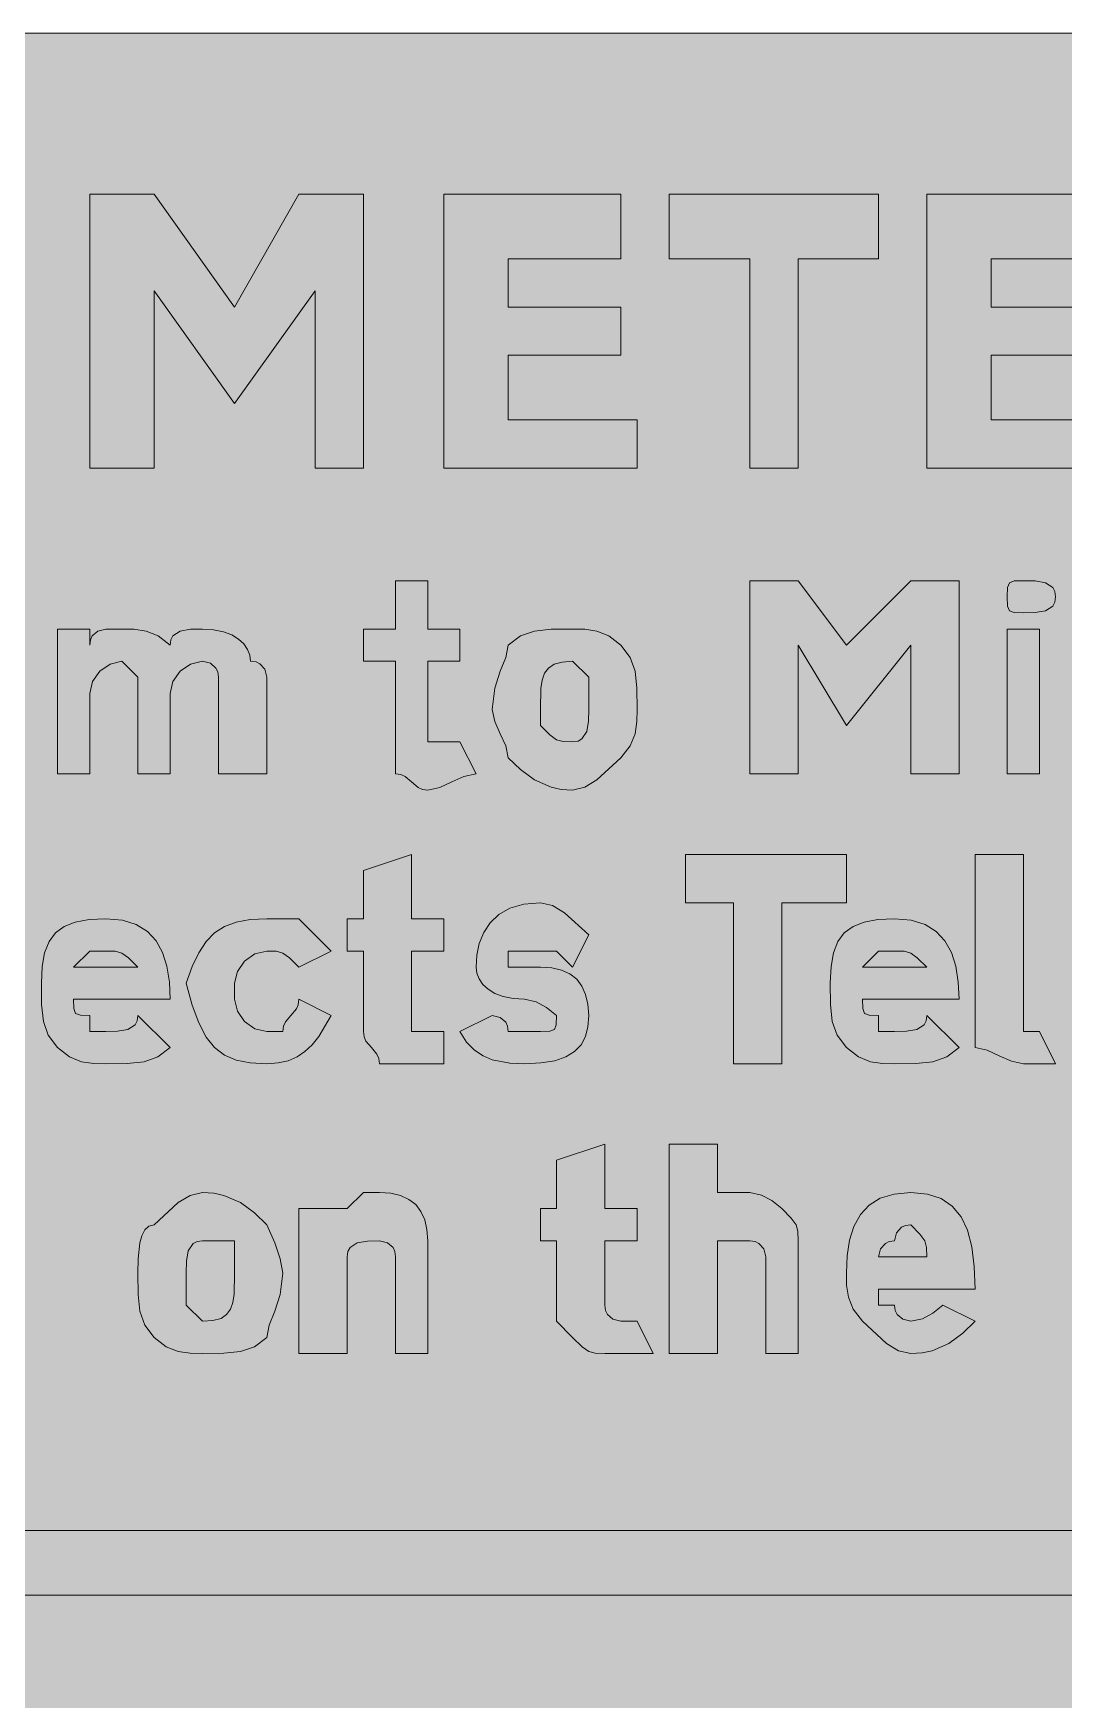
# Model space of a CAD drawing. Header units: metres. Extents: x 9 to 558, y 12 to 260.
# Drawn here: x 282.2 to 359, y 136 to 260.2 of the extents above; entities that cross this region are included whole.
import ezdxf

# ---------------------------------------------------------------- set-up
doc = ezdxf.new("R2010")
doc.units = ezdxf.units.M
doc.layers.add('FILL_BLACK_000000', color=7, linetype='Continuous', true_color=0x000000)
doc.layers.add('FILL_YELLOW_FFFF00', color=7, linetype='Continuous', true_color=0xffff00)

msp = doc.modelspace()

# ---------------------------------------------------------------- hatches: boundary and pattern name
at = {"layer": 'FILL_BLACK_000000', "true_color": 0x000000}
h = msp.add_hatch(color=7, dxfattribs=at)
h.dxf.hatch_style = 1
h.paths.add_polyline_path([(291.21, 240.96), (291.21, 227.76), (286.41, 227.76), (286.41, 248.16), (291.21, 248.16), (297.21, 239.76), (302.01, 248.16), (306.81, 248.16), (306.81, 227.76), (303.21, 227.76), (303.21, 240.96), (297.21, 232.56), (291.21, 240.96)])
h = msp.add_hatch(color=7, dxfattribs=at)
h.dxf.hatch_style = 1
h.paths.add_polyline_path([(317.61, 231.36), (327.21, 231.36), (327.21, 227.76), (312.81, 227.76), (312.81, 248.16), (326.01, 248.16), (326.01, 243.36), (317.61, 243.36), (317.61, 239.76), (326.01, 239.76), (326.01, 236.16), (317.61, 236.16), (317.61, 231.36)])
h = msp.add_hatch(color=7, dxfattribs=at)
h.dxf.hatch_style = 1
h.paths.add_polyline_path([(339.21, 227.76), (335.61, 227.76), (335.61, 243.36), (329.61, 243.36), (329.61, 248.16), (345.21, 248.16), (345.21, 243.36), (339.21, 243.36), (339.21, 227.76)])
h = msp.add_hatch(color=7, dxfattribs=at)
h.dxf.hatch_style = 1
h.paths.add_polyline_path([(353.61, 231.36), (363.21, 231.36), (363.21, 227.76), (348.81, 227.76), (348.81, 248.16), (362.01, 248.16), (362.01, 243.36), (353.61, 243.36), (353.61, 239.76), (362.01, 239.76), (362.01, 236.16), (353.61, 236.16), (353.61, 231.36)])
h = msp.add_hatch(color=7, dxfattribs=at)
h.dxf.hatch_style = 1
h.paths.add_polyline_path([(314.01, 215.76), (314.01, 213.36), (311.61, 213.36), (311.61, 208.56), (311.61, 207.36), (312.81, 207.36), (314.01, 207.36), (315.21, 204.96), (314.31, 204.77), (313.41, 204.36), (312.51, 203.95), (311.61, 203.76), (311.21, 203.81), (310.9, 203.95), (310.41, 204.36), (309.92, 204.77), (309.61, 204.91), (309.21, 204.96), (309.21, 207.36), (309.21, 213.36), (306.81, 213.36), (306.81, 215.76), (309.21, 215.76), (309.21, 219.36), (311.61, 219.36), (311.61, 215.76), (314.01, 215.76)])
h = msp.add_hatch(color=7, dxfattribs=at)
h.dxf.hatch_style = 1
h.paths.add_polyline_path([(339.21, 214.56), (339.21, 204.96), (335.61, 204.96), (335.61, 219.36), (339.21, 219.36), (342.81, 214.56), (347.61, 219.36), (351.21, 219.36), (351.21, 204.96), (347.61, 204.96), (347.61, 214.56), (342.81, 208.56), (339.21, 214.56)])
h = msp.add_hatch(color=7, dxfattribs=at)
h.dxf.hatch_style = 1
h.paths.add_polyline_path([(358.36, 217.76), (358.2, 217.47), (357.66, 217.11), (356.89, 216.98), (356.01, 216.96), (355.32, 216.98), (354.96, 217.11), (354.83, 217.47), (354.81, 218.16), (354.83, 218.85), (354.96, 219.21), (355.32, 219.34), (356.01, 219.36), (356.89, 219.34), (357.66, 219.21), (358.2, 218.85), (358.36, 218.56), (358.41, 218.16), (358.36, 217.76)])
h = msp.add_hatch(color=7, dxfattribs=at)
h.dxf.hatch_style = 1
h.paths.add_polyline_path([(293.93, 213.15), (293.16, 212.61), (292.62, 211.84), (292.41, 210.96), (292.41, 204.96), (290.01, 204.96), (290.01, 212.16), (288.81, 213.36), (287.93, 213.15), (287.16, 212.61), (286.62, 211.84), (286.41, 210.96), (286.41, 204.96), (284.01, 204.96), (284.01, 215.76), (286.41, 215.76), (286.41, 214.56), (286.46, 214.96), (286.6, 215.25), (287.01, 215.61), (287.61, 215.76), (288.81, 215.76), (289.71, 215.74), (290.61, 215.61), (291.51, 215.25), (292.41, 214.56), (292.46, 214.96), (292.62, 215.25), (293.16, 215.61), (293.93, 215.74), (294.81, 215.76), (295.65, 215.71), (296.38, 215.55), (297, 215.32), (297.51, 215.01), (297.9, 214.65), (298.18, 214.24), (298.35, 213.81), (298.41, 213.36), (298.81, 213.31), (299.1, 213.17), (299.46, 212.76), (299.61, 212.16), (299.61, 204.96), (296.01, 204.96), (296.01, 212.16), (295.96, 212.56), (295.82, 212.85), (295.41, 213.21), (294.81, 213.36), (293.93, 213.15)])
h = msp.add_hatch(color=7, dxfattribs=at)
h.dxf.hatch_style = 1
h.paths.add_polyline_path([(327.06, 207.96), (326.7, 207.06), (326.01, 206.16), (324.21, 204.51), (323.31, 203.97), (322.41, 203.76), (321.56, 203.81), (320.82, 203.97), (319.56, 204.51), (318.53, 205.28), (317.61, 206.16), (317.42, 207.06), (317.01, 207.96), (316.6, 208.86), (316.41, 209.76), (316.6, 211.35), (317.01, 212.61), (317.42, 213.64), (317.61, 214.56), (318.53, 215.25), (319.56, 215.61), (320.82, 215.74), (322.41, 215.76), (323.31, 215.74), (324.21, 215.61), (325.11, 215.25), (326.01, 214.56), (326.7, 213.64), (327.06, 212.61), (327.19, 211.35), (327.21, 209.76), (327.19, 208.86), (327.06, 207.96)])
h.paths.add_polyline_path([(322.41, 213.36), (321.62, 213.3), (321.02, 213.13), (320.6, 212.85), (320.31, 212.46), (320.14, 211.95), (320.05, 211.33), (320.01, 209.76), (320.01, 208.56), (320.72, 207.87), (321.21, 207.51), (321.7, 207.38), (322.41, 207.36), (322.81, 207.41), (323.1, 207.57), (323.46, 208.11), (323.59, 208.88), (323.61, 209.76), (323.61, 212.16), (322.41, 213.36)], flags=16)
h = msp.add_hatch(color=7, dxfattribs=at)
h.dxf.hatch_style = 1
h.paths.add_polyline_path([(354.81, 204.96), (354.81, 215.76), (357.21, 215.76), (357.21, 204.96), (354.81, 204.96)])
h = msp.add_hatch(color=7, dxfattribs=at)
h.dxf.hatch_style = 1
h.paths.add_polyline_path([(312.81, 194.16), (312.81, 191.76), (310.41, 191.76), (310.41, 186.96), (310.41, 185.76), (311.61, 185.76), (312.81, 185.76), (312.81, 183.36), (310.41, 183.36), (308.01, 183.36), (307.96, 183.76), (307.82, 184.07), (307.41, 184.56), (307, 185.05), (306.86, 185.36), (306.81, 185.76), (306.81, 191.76), (305.61, 191.76), (305.61, 194.16), (306.81, 194.16), (306.81, 197.76), (310.41, 198.96), (310.41, 194.16), (312.81, 194.16)])
h = msp.add_hatch(color=7, dxfattribs=at)
h.dxf.hatch_style = 1
h.paths.add_polyline_path([(338.01, 183.36), (334.41, 183.36), (334.41, 195.36), (330.81, 195.36), (330.81, 198.96), (342.81, 198.96), (342.81, 195.36), (338.01, 195.36), (338.01, 183.36)])
h = msp.add_hatch(color=7, dxfattribs=at)
h.dxf.hatch_style = 1
h.paths.add_polyline_path([(356.01, 186.96), (356.01, 185.76), (357.21, 185.76), (358.41, 183.36), (357.21, 183.36), (356.01, 183.36), (355.11, 183.55), (354.21, 183.96), (353.31, 184.37), (352.41, 184.56), (352.41, 185.76), (352.41, 198.96), (356.01, 198.96), (356.01, 186.96)])
h = msp.add_hatch(color=7, dxfattribs=at)
h.dxf.hatch_style = 1
h.paths.add_polyline_path([(323.55, 186.12), (323.37, 185.38), (323.04, 184.77), (322.56, 184.26), (321.91, 183.87), (321.08, 183.58), (320.05, 183.42), (318.81, 183.36), (317.72, 183.4), (316.41, 183.66), (315.74, 183.95), (315.1, 184.37), (314.51, 184.97), (314.01, 185.76), (316.41, 186.96), (317.01, 186.81), (317.42, 186.45), (317.56, 186.16), (317.61, 185.76), (320.01, 185.76), (320.7, 185.78), (321.06, 185.91), (321.19, 186.27), (321.21, 186.96), (320.46, 187.56), (319.69, 187.97), (318.81, 188.16), (317.97, 188.21), (317.23, 188.37), (316.62, 188.6), (316.11, 188.91), (315.72, 189.27), (315.43, 189.68), (315.27, 190.11), (315.21, 190.56), (315.27, 191.46), (315.45, 192.32), (315.78, 193.13), (316.26, 193.86), (316.91, 194.47), (317.74, 194.95), (318.77, 195.25), (320.01, 195.36), (320.91, 195.15), (321.81, 194.61), (323.61, 192.96), (322.41, 190.56), (321.21, 191.76), (320.01, 191.76), (317.61, 191.76), (317.61, 190.56), (318.81, 190.56), (320.01, 190.56), (320.85, 190.5), (321.58, 190.33), (322.2, 190.05), (322.71, 189.66), (323.1, 189.15), (323.38, 188.53), (323.55, 187.8), (323.61, 186.96), (323.55, 186.12)])
h = msp.add_hatch(color=7, dxfattribs=at)
h.dxf.hatch_style = 1
h.paths.add_polyline_path([(285.23, 187.47), (285.36, 187.11), (285.72, 186.98), (286.41, 186.96), (286.41, 185.76), (287.61, 185.76), (288.49, 185.78), (289.26, 185.91), (289.8, 186.27), (289.96, 186.56), (290.01, 186.96), (292.41, 184.56), (291.49, 183.87), (290.46, 183.51), (289.2, 183.38), (287.61, 183.36), (286.71, 183.38), (285.81, 183.51), (284.91, 183.87), (284.01, 184.56), (283.32, 185.48), (282.96, 186.51), (282.83, 187.77), (282.81, 189.36), (282.87, 190.6), (283.05, 191.63), (283.38, 192.46), (283.86, 193.11), (284.51, 193.59), (285.34, 193.92), (286.37, 194.1), (287.61, 194.16), (288.85, 194.05), (289.88, 193.73), (290.71, 193.21), (291.36, 192.51), (291.84, 191.64), (292.17, 190.62), (292.35, 189.45), (292.41, 188.16), (285.21, 188.16), (285.23, 187.47)])
h.paths.add_polyline_path([(289.3, 191.25), (288.81, 191.61), (288.32, 191.74), (287.61, 191.76), (286.41, 191.76), (285.21, 190.56), (290.01, 190.56), (289.3, 191.25)], flags=16)
h = msp.add_hatch(color=7, dxfattribs=at)
h.dxf.hatch_style = 1
h.paths.add_polyline_path([(302.01, 194.16), (304.41, 191.76), (302.01, 190.56), (301.3, 191.25), (300.81, 191.61), (300.32, 191.74), (299.61, 191.76), (298.73, 191.55), (297.96, 191.01), (297.42, 190.24), (297.21, 189.36), (297.21, 188.16), (297.42, 187.28), (297.96, 186.51), (298.73, 185.97), (299.61, 185.76), (300.81, 185.76), (300.86, 186.16), (301, 186.47), (301.41, 186.96), (301.82, 187.45), (301.96, 187.76), (302.01, 188.16), (304.41, 186.96), (303.49, 185.38), (303, 184.77), (302.46, 184.26), (301.87, 183.87), (301.2, 183.58), (300.46, 183.42), (299.61, 183.36), (298.37, 183.42), (297.32, 183.62), (296.45, 183.99), (295.71, 184.56), (295.09, 185.35), (294.55, 186.4), (294.06, 187.72), (293.61, 189.36), (294.06, 190.6), (294.55, 191.63), (295.09, 192.46), (295.71, 193.11), (296.45, 193.59), (297.32, 193.92), (298.37, 194.1), (299.61, 194.16), (302.01, 194.16)])
h = msp.add_hatch(color=7, dxfattribs=at)
h.dxf.hatch_style = 1
h.paths.add_polyline_path([(344.03, 187.47), (344.16, 187.11), (344.52, 186.98), (345.21, 186.96), (345.21, 185.76), (346.41, 185.76), (347.29, 185.78), (348.06, 185.91), (348.6, 186.27), (348.76, 186.56), (348.81, 186.96), (351.21, 184.56), (350.29, 183.87), (349.26, 183.51), (348, 183.38), (346.41, 183.36), (345.51, 183.38), (344.61, 183.51), (343.71, 183.87), (342.81, 184.56), (342.12, 185.48), (341.76, 186.51), (341.63, 187.77), (341.61, 189.36), (341.67, 190.6), (341.85, 191.63), (342.18, 192.46), (342.66, 193.11), (343.31, 193.59), (344.14, 193.92), (345.17, 194.1), (346.41, 194.16), (347.65, 194.05), (348.68, 193.73), (349.51, 193.21), (350.16, 192.51), (350.64, 191.64), (350.97, 190.62), (351.15, 189.45), (351.21, 188.16), (344.01, 188.16), (344.03, 187.47)])
h.paths.add_polyline_path([(348.1, 191.25), (347.61, 191.61), (347.12, 191.74), (346.41, 191.76), (345.21, 191.76), (344.01, 190.56), (348.81, 190.56), (348.1, 191.25)], flags=16)
h = msp.add_hatch(color=7, dxfattribs=at)
h.dxf.hatch_style = 1
h.paths.add_polyline_path([(327.21, 172.56), (327.21, 170.16), (324.81, 170.16), (324.81, 165.36), (324.86, 164.96), (325, 164.67), (325.41, 164.31), (326.01, 164.16), (327.21, 164.16), (328.41, 161.76), (324.81, 161.76), (324.1, 161.78), (323.61, 161.91), (323.12, 162.27), (322.41, 162.96), (321.21, 164.16), (321.21, 170.16), (320.01, 170.16), (320.01, 172.56), (321.21, 172.56), (321.21, 176.16), (324.81, 177.36), (324.81, 172.56), (327.21, 172.56)])
h = msp.add_hatch(color=7, dxfattribs=at)
h.dxf.hatch_style = 1
h.paths.add_polyline_path([(337.26, 173.16), (338.01, 172.56), (338.7, 171.85), (339.06, 171.36), (339.19, 170.87), (339.21, 170.16), (339.21, 161.76), (336.81, 161.76), (336.81, 168.96), (336.66, 169.56), (336.3, 169.97), (336.01, 170.11), (335.61, 170.16), (334.41, 170.16), (333.21, 170.16), (333.21, 168.96), (333.21, 161.76), (329.61, 161.76), (329.61, 177.36), (333.21, 177.36), (333.21, 173.76), (335.61, 173.76), (336.49, 173.57), (337.26, 173.16)])
h = msp.add_hatch(color=7, dxfattribs=at)
h.dxf.hatch_style = 1
h.paths.add_polyline_path([(300.21, 164.91), (299.8, 163.88), (299.61, 162.96), (298.69, 162.27), (297.66, 161.91), (296.4, 161.78), (294.81, 161.76), (293.91, 161.78), (293.01, 161.91), (292.11, 162.27), (291.21, 162.96), (290.52, 163.88), (290.16, 164.91), (290.03, 166.17), (290.01, 167.76), (290.03, 168.83), (290.16, 170.01), (290.3, 170.54), (290.52, 170.97), (290.81, 171.25), (291.21, 171.36), (293.01, 173.01), (293.91, 173.55), (294.81, 173.76), (295.66, 173.71), (296.4, 173.55), (297.66, 173.01), (298.69, 172.24), (299.61, 171.36), (300.21, 170.01), (300.62, 168.83), (300.81, 167.76), (300.62, 166.17), (300.21, 164.91)])
h.paths.add_polyline_path([(294.81, 170.16), (294.41, 170.11), (294.12, 169.95), (293.76, 169.41), (293.63, 168.64), (293.61, 167.76), (293.61, 165.36), (294.81, 164.16), (295.6, 164.22), (296.2, 164.38), (296.62, 164.67), (296.91, 165.06), (297.08, 165.57), (297.17, 166.18), (297.21, 167.76), (297.21, 170.16), (294.81, 170.16)], flags=16)
h = msp.add_hatch(color=7, dxfattribs=at)
h.dxf.hatch_style = 1
h.paths.add_polyline_path([(309.21, 161.76), (309.21, 168.96), (309.16, 169.36), (309.02, 169.65), (308.61, 170.01), (308.01, 170.16), (307.13, 170.14), (306.36, 170.01), (305.82, 169.65), (305.66, 169.36), (305.61, 168.96), (305.61, 161.76), (302.01, 161.76), (302.01, 172.56), (305.61, 172.56), (306.81, 173.76), (308.01, 173.76), (308.85, 173.7), (309.58, 173.53), (310.2, 173.25), (310.71, 172.86), (311.1, 172.35), (311.38, 171.73), (311.55, 171), (311.61, 170.16), (311.61, 161.76), (309.21, 161.76)])
h = msp.add_hatch(color=7, dxfattribs=at)
h.dxf.hatch_style = 1
h.paths.add_polyline_path([(345.21, 165.36), (346.41, 165.36), (346.46, 164.96), (346.6, 164.67), (347.01, 164.31), (347.61, 164.16), (348.49, 164.35), (349.26, 164.76), (350.01, 165.36), (352.41, 164.16), (351.49, 163.28), (350.46, 162.51), (349.2, 161.97), (348.46, 161.81), (347.61, 161.76), (346.71, 161.97), (345.81, 162.51), (344.01, 164.16), (343.32, 165.06), (342.96, 165.96), (342.83, 166.86), (342.81, 167.76), (342.87, 169.05), (343.05, 170.22), (343.38, 171.24), (343.86, 172.11), (344.51, 172.81), (345.34, 173.33), (346.37, 173.65), (347.61, 173.76), (348.85, 173.65), (349.88, 173.31), (350.71, 172.75), (351.36, 171.96), (351.84, 170.95), (352.17, 169.71), (352.35, 168.25), (352.41, 166.56), (345.21, 166.56), (345.21, 165.36)])
h.paths.add_polyline_path([(348.81, 168.96), (348.79, 169.67), (348.66, 170.16), (348.3, 170.65), (347.61, 171.36), (347.21, 171.31), (346.92, 171.17), (346.56, 170.76), (346.41, 170.16), (346.01, 170.11), (345.72, 169.97), (345.36, 169.56), (345.21, 168.96), (348.81, 168.96)], flags=16)
h = msp.add_hatch(color=7, dxfattribs=at)
h.dxf.hatch_style = 1
h.paths.add_polyline_path([(76.41, 138.96), (69.21, 138.96), (62.01, 146.16), (69.21, 153.36), (76.41, 153.36), (71.61, 148.56), (504.81, 148.56), (504.81, 143.76), (71.61, 143.76), (76.41, 138.96)])
at = {"layer": 'FILL_YELLOW_FFFF00', "true_color": 0xffff00}
h = msp.add_hatch(color=7, dxfattribs=at)
h.dxf.hatch_style = 1
h.paths.add_polyline_path([(551.26, 260.11), (552.02, 259.95), (553.41, 259.41), (556.41, 257.76), (556.81, 257.26), (557.1, 256.67), (557.46, 255.36), (557.61, 252.96), (557.61, 18.96), (557.61, 16.56), (557.42, 15.68), (557.01, 14.91), (556.41, 14.16), (553.41, 12.51), (552.02, 11.97), (551.26, 11.81), (550.41, 11.76), (16.41, 11.76), (14.01, 11.76), (13.13, 12.47), (12.36, 12.96), (11.82, 13.45), (11.66, 13.76), (11.61, 14.16), (10.82, 14.61), (10.22, 15.08), (9.8, 15.57), (9.51, 16.11), (9.25, 17.37), (9.21, 18.96), (9.21, 252.96), (9.21, 255.36), (11.61, 257.76), (12.36, 258.36), (13.13, 258.77), (14.01, 258.96), (14.76, 259.56), (15.53, 259.97), (16.41, 260.16), (550.41, 260.16), (551.26, 260.11)])

# ---------------------------------------------------------------- linework, layer by layer
at = {"layer": 'FILL_BLACK_000000', "lineweight": 0, "true_color": 0x000000}
for points in [[(291.21, 240.96), (291.21, 227.76), (286.41, 227.76), (286.41, 248.16), (291.21, 248.16), (297.21, 239.76), (302.01, 248.16), (306.81, 248.16), (306.81, 227.76), (303.21, 227.76), (303.21, 240.96), (297.21, 232.56)], [(317.61, 231.36), (327.21, 231.36), (327.21, 227.76), (312.81, 227.76), (312.81, 248.16), (326.01, 248.16), (326.01, 243.36), (317.61, 243.36), (317.61, 239.76), (326.01, 239.76), (326.01, 236.16), (317.61, 236.16)], [(339.21, 227.76), (335.61, 227.76), (335.61, 243.36), (329.61, 243.36), (329.61, 248.16), (345.21, 248.16), (345.21, 243.36), (339.21, 243.36)], [(353.61, 231.36), (363.21, 231.36), (363.21, 227.76), (348.81, 227.76), (348.81, 248.16), (362.01, 248.16), (362.01, 243.36), (353.61, 243.36), (353.61, 239.76), (362.01, 239.76), (362.01, 236.16), (353.61, 236.16)], [(314.01, 215.76), (314.01, 213.36), (311.61, 213.36), (311.61, 208.56), (311.61, 207.36), (312.81, 207.36), (314.01, 207.36), (315.21, 204.96), (314.31, 204.77), (313.41, 204.36), (312.51, 203.95), (311.61, 203.76), (311.21, 203.81), (310.9, 203.95), (310.41, 204.36), (309.92, 204.77), (309.61, 204.91), (309.21, 204.96), (309.21, 207.36), (309.21, 213.36), (306.81, 213.36), (306.81, 215.76), (309.21, 215.76), (309.21, 219.36), (311.61, 219.36), (311.61, 215.76)], [(339.21, 214.56), (339.21, 204.96), (335.61, 204.96), (335.61, 219.36), (339.21, 219.36), (342.81, 214.56), (347.61, 219.36), (351.21, 219.36), (351.21, 204.96), (347.61, 204.96), (347.61, 214.56), (342.81, 208.56)], [(358.36, 217.76), (358.2, 217.47), (357.66, 217.11), (356.89, 216.98), (356.01, 216.96), (355.32, 216.98), (354.96, 217.11), (354.83, 217.47), (354.81, 218.16), (354.83, 218.85), (354.96, 219.21), (355.32, 219.34), (356.01, 219.36), (356.89, 219.34), (357.66, 219.21), (358.2, 218.85), (358.36, 218.56), (358.41, 218.16)], [(293.93, 213.15), (293.16, 212.61), (292.62, 211.84), (292.41, 210.96), (292.41, 204.96), (290.01, 204.96), (290.01, 212.16), (288.81, 213.36), (287.93, 213.15), (287.16, 212.61), (286.62, 211.84), (286.41, 210.96), (286.41, 204.96), (284.01, 204.96), (284.01, 215.76), (286.41, 215.76), (286.41, 214.56), (286.46, 214.96), (286.6, 215.25), (287.01, 215.61), (287.61, 215.76), (288.81, 215.76), (289.71, 215.74), (290.61, 215.61), (291.51, 215.25), (292.41, 214.56), (292.46, 214.96), (292.62, 215.25), (293.16, 215.61), (293.93, 215.74), (294.81, 215.76), (295.65, 215.71), (296.38, 215.55), (297, 215.32), (297.51, 215.01), (297.9, 214.65), (298.18, 214.24), (298.35, 213.81), (298.41, 213.36), (298.81, 213.31), (299.1, 213.17), (299.46, 212.76), (299.61, 212.16), (299.61, 204.96), (296.01, 204.96), (296.01, 212.16), (295.96, 212.56), (295.82, 212.85), (295.41, 213.21), (294.81, 213.36)], [(327.06, 207.96), (326.7, 207.06), (326.01, 206.16), (324.21, 204.51), (323.31, 203.97), (322.41, 203.76), (321.56, 203.81), (320.82, 203.97), (319.56, 204.51), (318.53, 205.28), (317.61, 206.16), (317.42, 207.06), (317.01, 207.96), (316.6, 208.86), (316.41, 209.76), (316.6, 211.35), (317.01, 212.61), (317.42, 213.64), (317.61, 214.56), (318.53, 215.25), (319.56, 215.61), (320.82, 215.74), (322.41, 215.76), (323.31, 215.74), (324.21, 215.61), (325.11, 215.25), (326.01, 214.56), (326.7, 213.64), (327.06, 212.61), (327.19, 211.35), (327.21, 209.76), (327.19, 208.86)], [(354.81, 204.96), (354.81, 215.76), (357.21, 215.76), (357.21, 204.96)], [(322.41, 213.36), (321.62, 213.3), (321.02, 213.13), (320.6, 212.85), (320.31, 212.46), (320.14, 211.95), (320.05, 211.33), (320.01, 209.76), (320.01, 208.56), (320.72, 207.87), (321.21, 207.51), (321.7, 207.38), (322.41, 207.36), (322.81, 207.41), (323.1, 207.57), (323.46, 208.11), (323.59, 208.88), (323.61, 209.76), (323.61, 212.16)], [(312.81, 194.16), (312.81, 191.76), (310.41, 191.76), (310.41, 186.96), (310.41, 185.76), (311.61, 185.76), (312.81, 185.76), (312.81, 183.36), (310.41, 183.36), (308.01, 183.36), (307.96, 183.76), (307.82, 184.07), (307.41, 184.56), (307, 185.05), (306.86, 185.36), (306.81, 185.76), (306.81, 191.76), (305.61, 191.76), (305.61, 194.16), (306.81, 194.16), (306.81, 197.76), (310.41, 198.96), (310.41, 194.16)], [(338.01, 183.36), (334.41, 183.36), (334.41, 195.36), (330.81, 195.36), (330.81, 198.96), (342.81, 198.96), (342.81, 195.36), (338.01, 195.36)], [(356.01, 186.96), (356.01, 185.76), (357.21, 185.76), (358.41, 183.36), (357.21, 183.36), (356.01, 183.36), (355.11, 183.55), (354.21, 183.96), (353.31, 184.37), (352.41, 184.56), (352.41, 185.76), (352.41, 198.96), (356.01, 198.96)], [(323.55, 186.12), (323.37, 185.38), (323.04, 184.77), (322.56, 184.26), (321.91, 183.87), (321.08, 183.58), (320.05, 183.42), (318.81, 183.36), (317.72, 183.4), (316.41, 183.66), (315.74, 183.95), (315.1, 184.37), (314.51, 184.97), (314.01, 185.76), (316.41, 186.96), (317.01, 186.81), (317.42, 186.45), (317.56, 186.16), (317.61, 185.76), (320.01, 185.76), (320.7, 185.78), (321.06, 185.91), (321.19, 186.27), (321.21, 186.96), (320.46, 187.56), (319.69, 187.97), (318.81, 188.16), (317.97, 188.21), (317.23, 188.37), (316.62, 188.6), (316.11, 188.91), (315.72, 189.27), (315.43, 189.68), (315.27, 190.11), (315.21, 190.56), (315.27, 191.46), (315.45, 192.32), (315.78, 193.13), (316.26, 193.86), (316.91, 194.47), (317.74, 194.95), (318.77, 195.25), (320.01, 195.36), (320.91, 195.15), (321.81, 194.61), (323.61, 192.96), (322.41, 190.56), (321.21, 191.76), (320.01, 191.76), (317.61, 191.76), (317.61, 190.56), (318.81, 190.56), (320.01, 190.56), (320.85, 190.5), (321.58, 190.33), (322.2, 190.05), (322.71, 189.66), (323.1, 189.15), (323.38, 188.53), (323.55, 187.8), (323.61, 186.96)], [(285.23, 187.47), (285.36, 187.11), (285.72, 186.98), (286.41, 186.96), (286.41, 185.76), (287.61, 185.76), (288.49, 185.78), (289.26, 185.91), (289.8, 186.27), (289.96, 186.56), (290.01, 186.96), (292.41, 184.56), (291.49, 183.87), (290.46, 183.51), (289.2, 183.38), (287.61, 183.36), (286.71, 183.38), (285.81, 183.51), (284.91, 183.87), (284.01, 184.56), (283.32, 185.48), (282.96, 186.51), (282.83, 187.77), (282.81, 189.36), (282.87, 190.6), (283.05, 191.63), (283.38, 192.46), (283.86, 193.11), (284.51, 193.59), (285.34, 193.92), (286.37, 194.1), (287.61, 194.16), (288.85, 194.05), (289.88, 193.73), (290.71, 193.21), (291.36, 192.51), (291.84, 191.64), (292.17, 190.62), (292.35, 189.45), (292.41, 188.16), (285.21, 188.16)], [(302.01, 194.16), (304.41, 191.76), (302.01, 190.56), (301.3, 191.25), (300.81, 191.61), (300.32, 191.74), (299.61, 191.76), (298.73, 191.55), (297.96, 191.01), (297.42, 190.24), (297.21, 189.36), (297.21, 188.16), (297.42, 187.28), (297.96, 186.51), (298.73, 185.97), (299.61, 185.76), (300.81, 185.76), (300.86, 186.16), (301, 186.47), (301.41, 186.96), (301.82, 187.45), (301.96, 187.76), (302.01, 188.16), (304.41, 186.96), (303.49, 185.38), (303, 184.77), (302.46, 184.26), (301.87, 183.87), (301.2, 183.58), (300.46, 183.42), (299.61, 183.36), (298.37, 183.42), (297.32, 183.62), (296.45, 183.99), (295.71, 184.56), (295.09, 185.35), (294.55, 186.4), (294.06, 187.72), (293.61, 189.36), (294.06, 190.6), (294.55, 191.63), (295.09, 192.46), (295.71, 193.11), (296.45, 193.59), (297.32, 193.92), (298.37, 194.1), (299.61, 194.16)], [(344.03, 187.47), (344.16, 187.11), (344.52, 186.98), (345.21, 186.96), (345.21, 185.76), (346.41, 185.76), (347.29, 185.78), (348.06, 185.91), (348.6, 186.27), (348.76, 186.56), (348.81, 186.96), (351.21, 184.56), (350.29, 183.87), (349.26, 183.51), (348, 183.38), (346.41, 183.36), (345.51, 183.38), (344.61, 183.51), (343.71, 183.87), (342.81, 184.56), (342.12, 185.48), (341.76, 186.51), (341.63, 187.77), (341.61, 189.36), (341.67, 190.6), (341.85, 191.63), (342.18, 192.46), (342.66, 193.11), (343.31, 193.59), (344.14, 193.92), (345.17, 194.1), (346.41, 194.16), (347.65, 194.05), (348.68, 193.73), (349.51, 193.21), (350.16, 192.51), (350.64, 191.64), (350.97, 190.62), (351.15, 189.45), (351.21, 188.16), (344.01, 188.16)], [(289.3, 191.25), (288.81, 191.61), (288.32, 191.74), (287.61, 191.76), (286.41, 191.76), (285.21, 190.56), (290.01, 190.56)], [(348.1, 191.25), (347.61, 191.61), (347.12, 191.74), (346.41, 191.76), (345.21, 191.76), (344.01, 190.56), (348.81, 190.56)], [(327.21, 172.56), (327.21, 170.16), (324.81, 170.16), (324.81, 165.36), (324.86, 164.96), (325, 164.67), (325.41, 164.31), (326.01, 164.16), (327.21, 164.16), (328.41, 161.76), (324.81, 161.76), (324.1, 161.78), (323.61, 161.91), (323.12, 162.27), (322.41, 162.96), (321.21, 164.16), (321.21, 170.16), (320.01, 170.16), (320.01, 172.56), (321.21, 172.56), (321.21, 176.16), (324.81, 177.36), (324.81, 172.56)], [(337.26, 173.16), (338.01, 172.56), (338.7, 171.85), (339.06, 171.36), (339.19, 170.87), (339.21, 170.16), (339.21, 161.76), (336.81, 161.76), (336.81, 168.96), (336.66, 169.56), (336.3, 169.97), (336.01, 170.11), (335.61, 170.16), (334.41, 170.16), (333.21, 170.16), (333.21, 168.96), (333.21, 161.76), (329.61, 161.76), (329.61, 177.36), (333.21, 177.36), (333.21, 173.76), (335.61, 173.76), (336.49, 173.57)], [(300.21, 164.91), (299.8, 163.88), (299.61, 162.96), (298.69, 162.27), (297.66, 161.91), (296.4, 161.78), (294.81, 161.76), (293.91, 161.78), (293.01, 161.91), (292.11, 162.27), (291.21, 162.96), (290.52, 163.88), (290.16, 164.91), (290.03, 166.17), (290.01, 167.76), (290.03, 168.83), (290.16, 170.01), (290.3, 170.54), (290.52, 170.97), (290.81, 171.25), (291.21, 171.36), (293.01, 173.01), (293.91, 173.55), (294.81, 173.76), (295.66, 173.71), (296.4, 173.55), (297.66, 173.01), (298.69, 172.24), (299.61, 171.36), (300.21, 170.01), (300.62, 168.83), (300.81, 167.76), (300.62, 166.17)], [(309.21, 161.76), (309.21, 168.96), (309.16, 169.36), (309.02, 169.65), (308.61, 170.01), (308.01, 170.16), (307.13, 170.14), (306.36, 170.01), (305.82, 169.65), (305.66, 169.36), (305.61, 168.96), (305.61, 161.76), (302.01, 161.76), (302.01, 172.56), (305.61, 172.56), (306.81, 173.76), (308.01, 173.76), (308.85, 173.7), (309.58, 173.53), (310.2, 173.25), (310.71, 172.86), (311.1, 172.35), (311.38, 171.73), (311.55, 171), (311.61, 170.16), (311.61, 161.76)], [(345.21, 165.36), (346.41, 165.36), (346.46, 164.96), (346.6, 164.67), (347.01, 164.31), (347.61, 164.16), (348.49, 164.35), (349.26, 164.76), (350.01, 165.36), (352.41, 164.16), (351.49, 163.28), (350.46, 162.51), (349.2, 161.97), (348.46, 161.81), (347.61, 161.76), (346.71, 161.97), (345.81, 162.51), (344.01, 164.16), (343.32, 165.06), (342.96, 165.96), (342.83, 166.86), (342.81, 167.76), (342.87, 169.05), (343.05, 170.22), (343.38, 171.24), (343.86, 172.11), (344.51, 172.81), (345.34, 173.33), (346.37, 173.65), (347.61, 173.76), (348.85, 173.65), (349.88, 173.31), (350.71, 172.75), (351.36, 171.96), (351.84, 170.95), (352.17, 169.71), (352.35, 168.25), (352.41, 166.56), (345.21, 166.56)], [(294.81, 170.16), (294.41, 170.11), (294.12, 169.95), (293.76, 169.41), (293.63, 168.64), (293.61, 167.76), (293.61, 165.36), (294.81, 164.16), (295.6, 164.22), (296.2, 164.38), (296.62, 164.67), (296.91, 165.06), (297.08, 165.57), (297.17, 166.18), (297.21, 167.76), (297.21, 170.16)], [(348.81, 168.96), (348.79, 169.67), (348.66, 170.16), (348.3, 170.65), (347.61, 171.36), (347.21, 171.31), (346.92, 171.17), (346.56, 170.76), (346.41, 170.16), (346.01, 170.11), (345.72, 169.97), (345.36, 169.56), (345.21, 168.96)], [(76.41, 138.96), (69.21, 138.96), (62.01, 146.16), (69.21, 153.36), (76.41, 153.36), (71.61, 148.56), (504.81, 148.56), (504.81, 143.76), (71.61, 143.76)]]:
    msp.add_lwpolyline(points, close=True, dxfattribs=at)
at = {"layer": 'FILL_YELLOW_FFFF00', "lineweight": 0, "true_color": 0xffff00}
msp.add_lwpolyline([(16.41, 260.16), (550.41, 260.16), (551.26, 260.11), (552.02, 259.95), (553.41, 259.41), (556.41, 257.76), (556.81, 257.26), (557.1, 256.67), (557.46, 255.36), (557.61, 252.96), (557.61, 18.96), (557.61, 16.56), (557.42, 15.68), (557.01, 14.91), (556.41, 14.16), (553.41, 12.51), (552.02, 11.97), (551.26, 11.81), (550.41, 11.76), (16.41, 11.76)], dxfattribs=at)

doc.saveas('drawing.dxf')
